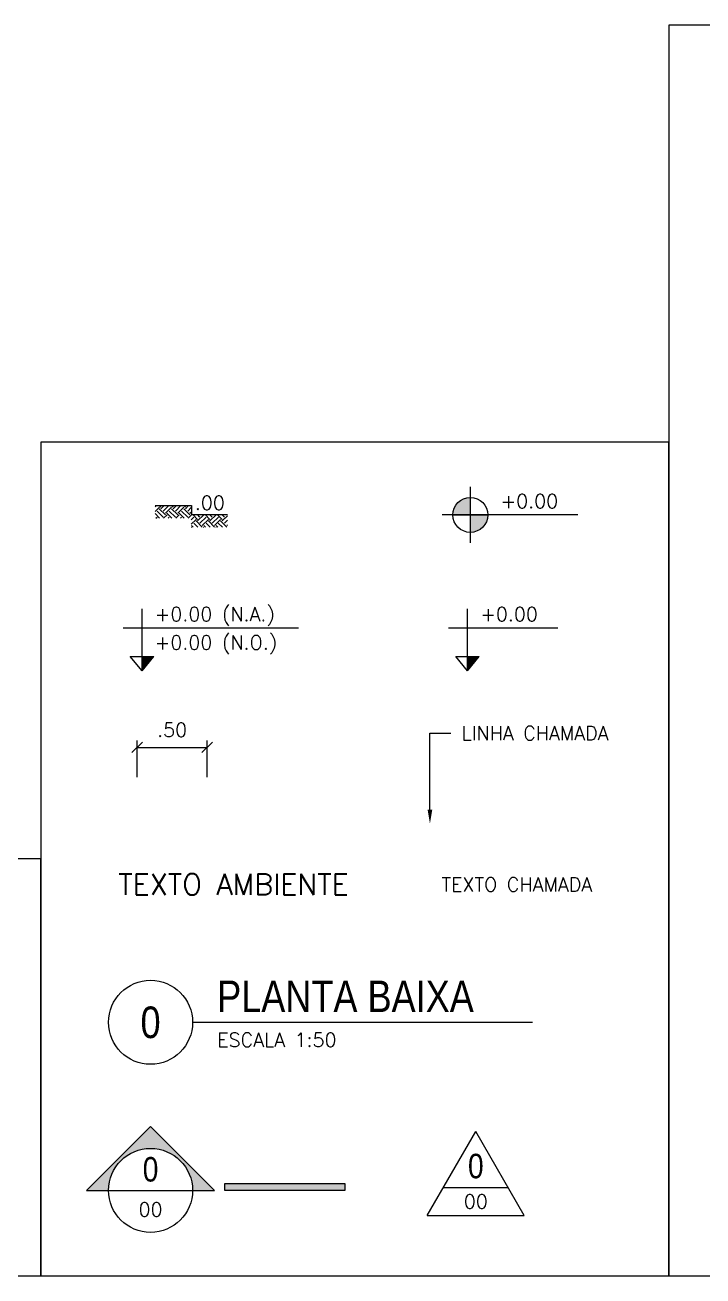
# Model space of a CAD drawing. Header units: millimetres. Extents: x 45003 to 46969, y 6653 to 6979.
# Drawn here: x 45151.49 to 45156.33, y 6860.33 to 6869.27 of the extents above; entities that cross this region are included whole.
import ezdxf
from ezdxf import colors
from ezdxf.entities.mleader import LeaderData, LeaderLine
from ezdxf.enums import TextEntityAlignment as Align
from ezdxf.math import Vec2, Vec3

# ---------------------------------------------------------------- set-up
doc = ezdxf.new("R2010")
doc.units = ezdxf.units.MM
for name, color, linetype in [('ARQ-COTAS', 30, 'Continuous'), ('ARQ-SÍMBOLOS', 2, 'Continuous'), ('ARQ-TEXTO2', 2, 'Continuous'), ('ARQ-TEXTO3', 3, 'Continuous'), ('ARQ-TEXTO4', 4, 'Continuous')]:
    doc.layers.add(name, color=color, linetype=linetype)
doc.styles.add('ARIAL', font='ARIALN.TTF', dxfattribs={"height": 0.18})
doc.styles.add('ROMANS', font='romans.shx')
doc.styles.add('Romans_Anot', font='romans.shx')
doc.dimstyles.new('Escala 1-50', dxfattribs={"dimscale": 0.5, "dimtxt": 0.2, "dimasz": 0.15, "dimexe": 0.1, "dimexo": 0.2, "dimgap": 0.15, "dimtad": 1, "dimzin": 4, "dimdsep": 46, "dimtxsty": 'Romans_Anot', "dimblk": 'OBLIQUE', "dimcen": 0.25, "dimclrd": 256, "dimclre": 256, "dimclrt": 2, "dimadec": 0, "dimazin": 0, "dimtfac": 1, "dimtix": 1, "dimtmove": 2, "dimatfit": 3, "dimfxl": 0, "dimlwd": -1, "dimlwe": -1, "dimarcsym": 0})

# ---------------------------------------------------------------- blocks, each defined once
blk = doc.blocks.new('_Oblique')
at = {"color": 0, "linetype": 'ByBlock', "lineweight": -2}
blk.add_line((-0.5, -0.5), (0.5, 0.5), dxfattribs=at)
blk = doc.blocks.new('*D25')
at = {"layer": 'ARQ-COTAS', "transparency": 16777216}
for p, q in [((45152.2894, 6863.8948), (45152.2894, 6864.1569)), ((45152.2894, 6864.1069), (45152.7894, 6864.1069)), ((45152.7894, 6863.8948), (45152.7894, 6864.1569))]:
    blk.add_line(p, q, dxfattribs=at)
at = {"layer": 'Defpoints', "color": 0, "transparency": 16777216}
for p in [(45152.7894, 6864.1069), (45152.2894, 6863.7948), (45152.7894, 6863.7948)]:
    blk.add_point(p, dxfattribs=at)
at = {"layer": 'ARQ-COTAS', "transparency": 16777216, "xscale": 0.075, "yscale": 0.075, "zscale": 0.075, "rotation": 180}
blk.add_blockref('_Oblique', (45152.2894, 6864.1069), dxfattribs=at)
at = {"layer": 'ARQ-COTAS', "transparency": 16777216, "xscale": 0.075, "yscale": 0.075, "zscale": 0.075}
blk.add_blockref('_Oblique', (45152.7894, 6864.1069), dxfattribs=at)
at = {"layer": 'ARQ-COTAS', "color": 2, "transparency": 16777216, "insert": (45152.5394, 6864.2319), "char_height": 0.1, "attachment_point": 5, "style": 'Romans_Anot'}
blk.add_mtext('.50', dxfattribs=at)
blk = doc.blocks.new('Nível_Planta')
at = {"layer": 'ARQ-SÍMBOLOS', "ltscale": 0.1}
h = blk.add_hatch(color=1, dxfattribs=at)
h.dxf.hatch_style = 1
h.paths.add_polyline_path([(-0.25, 0), (0, 0), (0, 0.25, 0.414214)])
h.paths.add_polyline_path([(0.25, 0), (0, 0), (0, -0.25, 0.414214)])
at = {"layer": 'ARQ-SÍMBOLOS', "color": 1}
for p, q in [((0, 0.4), (0, -0.4)), ((1.535, 0), (-0.4, 0))]:
    blk.add_line(p, q, dxfattribs=at)
at = {"layer": 'ARQ-SÍMBOLOS', "color": 1, "ltscale": 0.1}
blk.add_line((-0.25, 0), (0.25, 0), dxfattribs=at)
at = {"layer": 'ARQ-SÍMBOLOS', "color": 1}
blk.add_circle((0, 0), 0.25, dxfattribs=at)
at = {"layer": 'ARQ-TEXTO2', "style": 'ROMANS'}
blk.add_attdef('NIVEL-ACABADO', text='', height=0.2, dxfattribs=at).set_placement((0.432, 0.034), align=Align.BOTTOM_LEFT)
blk = doc.blocks.new('Nível_Corte')
at = {"layer": 'ARQ-SÍMBOLOS'}
h = blk.add_hatch(color=1, dxfattribs=at)
h.dxf.hatch_style = 1
h.paths.add_polyline_path([(0.167, 0.202), (0, 0.202), (0, 0)])
at = {"layer": 'ARQ-SÍMBOLOS', "color": 1}
for p, q in [((0, 0), (0, 0.884)), ((-0.271, 0.613), (2.235, 0.613)), ((-0.167, 0.202), (0.167, 0.202)), ((0, 0), (-0.167, 0.202)), ((0, 0), (0.167, 0.202))]:
    blk.add_line(p, q, dxfattribs=at)
at = {"layer": 'ARQ-TEXTO2', "style": 'ROMANS'}
for tag, p in [('NIVEL-ACABADO', (0.182, 0.647)), ('NIVEL-OSSO', (0.182, 0.244))]:
    blk.add_attdef(tag, text='', height=0.2, dxfattribs=at).set_placement(p, align=Align.BOTTOM_LEFT)
blk = doc.blocks.new('Nível_Fachada')
at = {"layer": 'ARQ-SÍMBOLOS'}
h = blk.add_hatch(color=1, dxfattribs=at)
h.dxf.hatch_style = 1
h.paths.add_polyline_path([(0.167, 0.202), (0, 0.202), (0, 0)])
at = {"layer": 'ARQ-SÍMBOLOS', "color": 1}
for p, q in [((0, 0), (0, 0.884)), ((-0.271, 0.613), (1.29, 0.613)), ((-0.167, 0.202), (0.167, 0.202)), ((0, 0), (-0.167, 0.202)), ((0, 0), (0.167, 0.202))]:
    blk.add_line(p, q, dxfattribs=at)
at = {"layer": 'ARQ-TEXTO2', "style": 'ROMANS'}
blk.add_attdef('NIVEL-ACABADO', text='', height=0.2, dxfattribs=at).set_placement((0.182, 0.647), align=Align.BOTTOM_LEFT)
blk = doc.blocks.new('Desnível')
at = {"layer": 'ARQ-SÍMBOLOS', "ltscale": 0.1}
h = blk.add_hatch(dxfattribs=at)
h.set_pattern_fill('EARTH', color=8, scale=0.0195, angle=45)
h.set_pattern_definition([(45, (-400.02996, -104.62736), (0, 0.175114994), [0.123825, -0.123825]), (45, (-400.0628, -104.59453), (0, 0.175114994), [0.123825, -0.123825]), (45, (-400.09563, -104.56169), (0, 0.175114994), [0.123825, -0.123825]), (135, (-400.09563, -104.5398), (-0.175114994, 0), [0.123825, -0.123825]), (135, (-400.0628, -104.50697), (-0.175114994, 0), [0.123825, -0.123825]), (135, (-400.02996, -104.47414), (-0.175114994, 0), [0.123825, -0.123825])])
h.paths.add_polyline_path([(-0.003, 0.13), (-0.52, 0.13), (-0.52, -0.052), (-0.003, -0.052)])
h.paths.add_polyline_path([(0.514, 0), (-0.003, 0), (-0.003, -0.182), (0.514, -0.182)])
at = {"layer": 'ARQ-SÍMBOLOS', "color": 1}
for p, q in [((-0.52, 0.13), (0, 0.13)), ((0, 0.13), (0, 0)), ((0, 0), (0.517, 0))]:
    blk.add_line(p, q, dxfattribs=at)
at = {"layer": 'ARQ-TEXTO2', "style": 'ROMANS'}
blk.add_attdef('DESNIVEL', text='', height=0.2, dxfattribs=at).set_placement((0.048, 0.007), align=Align.BOTTOM_LEFT)
blk = doc.blocks.new('*U11')
at = {"layer": 'ARQ-SÍMBOLOS'}
blk.add_line((0.6, 0), (5.458, 0), dxfattribs=at)
blk.add_circle((0, 0), 0.6, dxfattribs=at)
at = {"layer": 'ARQ-TEXTO2', "style": 'ROMANS'}
blk.add_attdef('ESCALA1', text='', height=0.2, dxfattribs=at).set_placement((0.951, -0.149), align=Align.TOP_LEFT)
at = {"layer": 'ARQ-TEXTO4', "style": 'ARIAL'}
blk.add_attdef('TITULODODESENHO', (0.951, 0.146), '', height=0.45, dxfattribs=at)
blk.add_attdef('0', text='', height=0.45, dxfattribs=at).set_placement((0, 0), align=Align.MIDDLE)
blk = doc.blocks.new('Símbolo_Corte')
at = {"layer": 'ARQ-SÍMBOLOS'}
h = blk.add_hatch(color=256, dxfattribs=at)
h.dxf.hatch_style = 1
h.paths.add_polyline_path([(0, 0.915), (-0.915, 0), (-0.6, 0, -1), (0.6, 0), (0.915, 0)])
at = {"layer": 'ARQ-SÍMBOLOS', "ltscale": 0.1}
blk.add_hatch(color=256, dxfattribs=at).paths.add_polyline_path([(1.063, 0.1), (2.775, 0.1), (2.775, 0), (1.063, 0)])
at = {"layer": 'ARQ-SÍMBOLOS'}
for p, q in [((-0.915, 0), (-0.6, 0)), ((0.6, 0), (0.915, 0))]:
    blk.add_line(p, q, dxfattribs=at)
at = {"layer": 'ARQ-SÍMBOLOS', "color": 4}
blk.add_line((-0.6, 0), (0.6, 0), dxfattribs=at)
at = {"layer": 'ARQ-SÍMBOLOS'}
blk.add_lwpolyline([(-0.915, 0), (0, 0.915), (0.915, 0)], dxfattribs=at)
blk.add_lwpolyline([(1.063, 0.1), (2.775, 0.1), (2.775, 0), (1.063, 0)], close=True, dxfattribs=at)
blk.add_circle((0, 0), 0.6, dxfattribs=at)
at = {"layer": 'ARQ-TEXTO2', "style": 'ROMANS'}
blk.add_attdef('NUMERO-FOLHA', text='', height=0.2, dxfattribs=at).set_placement((0, -0.271), align=Align.MIDDLE_CENTER)
at = {"layer": 'ARQ-TEXTO4', "style": 'ARIAL'}
blk.add_attdef('NUMERO-DESENHO-NA-FOLHA', text='', height=0.35, dxfattribs=at).set_placement((0, 0.301), align=Align.MIDDLE_CENTER)
blk = doc.blocks.new('Símbolo_Fachada')
at = {"layer": 'ARQ-SÍMBOLOS', "ltscale": 0.1}
for p, q in [((-0.693, -0.399), (0, 0.801)), ((0.693, -0.399), (0, 0.801)), ((-0.693, -0.399), (0.693, -0.399))]:
    blk.add_line(p, q, dxfattribs=at)
at = {"layer": 'ARQ-SÍMBOLOS', "color": 4, "ltscale": 0.1}
blk.add_line((-0.463, 0), (0.463, 0), dxfattribs=at)
at = {"layer": 'ARQ-TEXTO2', "style": 'ROMANS'}
blk.add_attdef('NUMERO-FOLHA', text='', height=0.2, dxfattribs=at).set_placement((0, -0.199), align=Align.MIDDLE_CENTER)
at = {"layer": 'ARQ-TEXTO4', "style": 'ARIAL'}
blk.add_attdef('NUMERO-DESENHO-NA-FOLHA', text='', height=0.35, dxfattribs=at).set_placement((0, 0.306), align=Align.MIDDLE_CENTER)

msp = doc.modelspace()

# ---------------------------------------------------------------- linework, layer by layer
for points in [[(45156.0873, 6860.3304), (45162.8139, 6860.3304), (45162.8139, 6869.2681), (45156.0873, 6869.2681)], [(45151.6029, 6860.3304), (45156.0873, 6860.3304), (45156.0873, 6866.2889), (45151.6029, 6866.2889)], [(45149.3607, 6860.3304), (45151.6029, 6860.3304), (45151.6029, 6863.3097), (45149.3607, 6863.3097)]]:
    msp.add_lwpolyline(points, close=True)

# ---------------------------------------------------------------- block references
at = {"layer": 'ARQ-SÍMBOLOS', "xscale": 0.5, "yscale": 0.5, "zscale": 0.5}
for name, p, values in [('Desnível', (45152.6776, 6865.7703), {'DESNIVEL': '.00'}), ('Nível_Planta', (45154.6695, 6865.7683), {'NIVEL-ACABADO': '+0.00'}), ('Nível_Corte', (45152.3245, 6864.6548), {'NIVEL-OSSO': '+0.00 (N.O.)', 'NIVEL-ACABADO': '+0.00 (N.A.)'}), ('Nível_Fachada', (45154.6498, 6864.6548), {'NIVEL-ACABADO': '+0.00 '}), ('*U11', (45152.3857, 6862.1428), {'ESCALA1': 'ESCALA 1:50', '0': '0', 'TITULODODESENHO': 'PLANTA BAIXA'})]:
    msp.add_blockref(name, p, dxfattribs=at).add_auto_attribs(values)
at = {"layer": 'ARQ-SÍMBOLOS', "ltscale": 0.03, "xscale": 0.5, "yscale": 0.5, "zscale": 0.5}
for name, p in [('Símbolo_Corte', (45152.3857, 6860.9421)), ('Símbolo_Fachada', (45154.7088, 6860.9629))]:
    msp.add_blockref(name, p, dxfattribs=at).add_auto_attribs({'NUMERO-FOLHA': '00', 'NUMERO-DESENHO-NA-FOLHA': '0'})

# ---------------------------------------------------------------- texts
at = {"layer": 'ARQ-TEXTO2', "insert": (45154.4634, 6863.1786), "char_height": 0.1, "attachment_point": 1, "style": 'ROMANS'}
msp.add_mtext('TEXTO CHAMADA', dxfattribs=at)
at = {"layer": 'ARQ-TEXTO3', "insert": (45152.9778, 6863.1289), "char_height": 0.15, "attachment_point": 5, "style": 'ROMANS'}
msp.add_mtext('TEXTO AMBIENTE', dxfattribs=at)

# ---------------------------------------------------------------- dimensions: what is measured, and where the dimension line sits
at = {"layer": 'ARQ-COTAS'}
dim = msp.add_linear_dim(base=(45152.7894, 6864.1069), p1=(45152.2894, 6863.7948), p2=(45152.7894, 6863.7948), dimstyle='Escala 1-50', dxfattribs=at)
dim.commit()
dim.dimension.update_dxf_attribs({"geometry": '*D25', "text_midpoint": (45152.5394, 6864.2319)})

# ---------------------------------------------------------------- leaders
ml = msp.add_multileader_mtext('Standard', dxfattribs=at)
ml.set_content('LINHA CHAMADA', color=2, style='Romans_Anot')
ml.set_leader_properties(color=256, linetype='ByLayer', lineweight=-1)
ml.build(insert=Vec2(0, 0))
ml.multileader.update_dxf_attribs({"dogleg_length": 0.3, "arrow_head_size": 0.1, "scale": 0.5})
ctx = ml.context
ctx.base_point, ctx.scale, ctx.char_height, ctx.arrow_head_size, ctx.landing_gap_size, ctx.plane_origin = Vec3(45154.5311, 6864.2097), 0.5, 0.1, 0.1, 0.075, Vec3(45154.3811, 6863.5611)
notes = []
notes.append((ctx, [(0, (1, 1, 0), (45154.3811, 6864.2097), (1, 0), 0.15, [(0, [(45154.3811, 6863.5611)], 0, [])])]))
ctx.mtext.insert, ctx.mtext.flow_direction = Vec3(45154.6061, 6864.2597), 5
for ctx, leaders in notes:
    for number, flags, end, landing, length, lines in leaders:
        leader = LeaderData()
        leader.index, (leader.has_last_leader_line, leader.has_dogleg_vector, leader.attachment_direction) = number, flags
        leader.last_leader_point, leader.dogleg_vector, leader.dogleg_length = Vec3(end), Vec3(landing), length
        for number, points, colour, breaks in lines:
            line = LeaderLine()
            line.index, line.vertices, line.color, line.breaks = number, Vec3.list(points), colors.encode_raw_color(colour), breaks
            leader.lines.append(line)
        ctx.leaders.append(leader)

doc.saveas('drawing.dxf')
